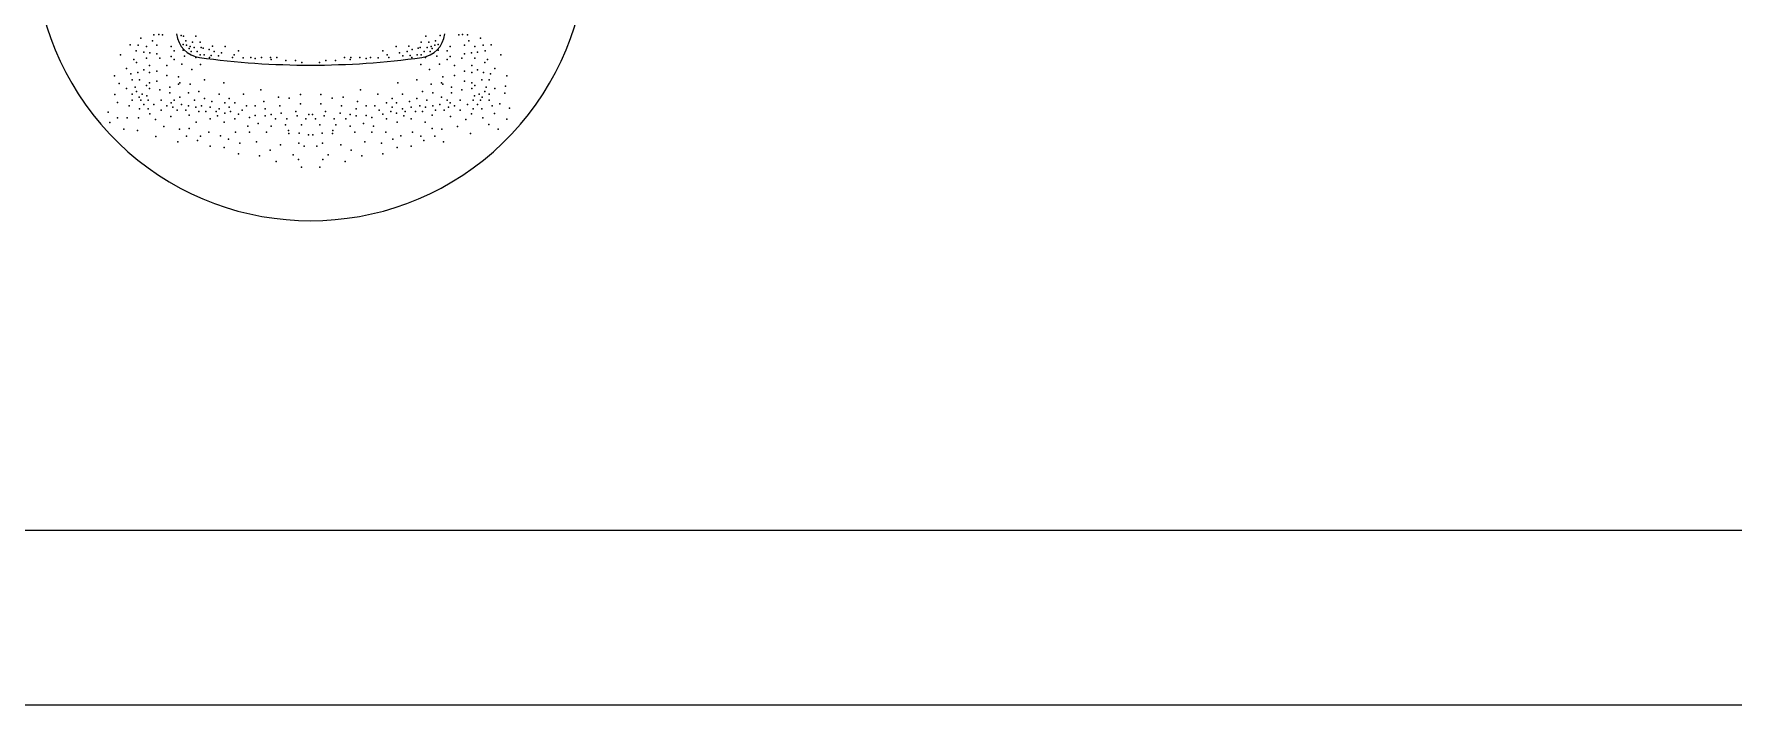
# Model space of a CAD drawing. Header units: inches. Extents: x 4.9 to 47.4, y 12.3 to 37.1.
# Drawn here: x 29.039 to 32.206, y 12.278 to 13.529 of the extents above; entities that cross this region are included whole.
import ezdxf

# ---------------------------------------------------------------- set-up
doc = ezdxf.new("R2010")
doc.units = ezdxf.units.IN
doc.header["$MEASUREMENT"] = 0
doc.layers.add('02', color=2, linetype='Continuous')
doc.layers.add('kadrbm', color=4, linetype='Continuous')

# ---------------------------------------------------------------- blocks, each defined once
blk = doc.blocks.new('kadrbm')
at = {"layer": 'kadrbm', "color": 4}
blk.add_lwpolyline([(0, 0), (0, 24.7972), (21, 24.7972), (21, 0), (0, 0)], close=True, dxfattribs=at)
blk.add_lwpolyline([(20.6631, 0.3257), (20.6631, 24.4603), (0.3369, 24.4603), (0.3369, 0.3257), (20.6631, 0.3257)], dxfattribs=at)

msp = doc.modelspace()

# ---------------------------------------------------------------- linework, layer by layer
at = {"layer": '02'}
for centre, radius, start, end in [((29.5548, 13.6956, -0.1), 0.515, 145.7975, 34.2025), ((29.3546, 13.5343, -0.1), 0.05, 186.4893, 262.1417), ((29.7551, 13.5343, -0.1), 0.05, 277.8583, 353.5107), ((29.5548, 14.9852, -0.1), 1.5146, 262.1417, 277.8583)]:
    msp.add_arc(centre, radius, start, end, dxfattribs=at)
for p in [(29.2626, 13.5269, -0.1), (29.272, 13.5276, -0.1), (29.2788, 13.5269, -0.1), (29.3133, 13.5256, -0.1), (29.3177, 13.5248, -0.1), (29.3405, 13.5248, -0.1), (29.7692, 13.5248, -0.1), (29.7964, 13.5256, -0.1), (29.8309, 13.5269, -0.1), (29.8376, 13.5276, -0.1), (29.8471, 13.5269, -0.1), (29.2185, 13.5083, -0.1), (29.2298, 13.4971, -0.1), (29.2331, 13.5078, -0.1), (29.2382, 13.5207, -0.1), (29.2437, 13.4945, -0.1), (29.2491, 13.5053, -0.1), (29.2549, 13.4934, -0.1), (29.2599, 13.5161, -0.1), (29.268, 13.508, -0.1), (29.268, 13.4918, -0.1), (29.295, 13.5053, -0.1), (29.3004, 13.4972, -0.1), (29.317, 13.5088, -0.1), (29.3174, 13.4983, -0.1), (29.3221, 13.5156, -0.1), (29.3234, 13.5077, -0.1), (29.3282, 13.5013, -0.1), (29.3301, 13.5051, -0.1), (29.3319, 13.4963, -0.1), (29.3348, 13.5134, -0.1), (29.3379, 13.5035, -0.1), (29.3433, 13.4963, -0.1), (29.3487, 13.5132, -0.1), (29.3506, 13.5032, -0.1), (29.3547, 13.502, -0.1), (29.3657, 13.4999, -0.1), (29.3717, 13.5059, -0.1), (29.3747, 13.4963, -0.1), (29.3889, 13.4934, -0.1), (29.3954, 13.5051, -0.1), (29.4201, 13.4975, -0.1), (29.6896, 13.4975, -0.1), (29.7143, 13.5051, -0.1), (29.7207, 13.4934, -0.1), (29.735, 13.4963, -0.1), (29.7379, 13.5059, -0.1), (29.744, 13.4999, -0.1), (29.7549, 13.502, -0.1), (29.759, 13.5032, -0.1), (29.7609, 13.5132, -0.1), (29.7663, 13.4963, -0.1), (29.7718, 13.5035, -0.1), (29.7749, 13.5134, -0.1), (29.7778, 13.4963, -0.1), (29.7796, 13.5051, -0.1), (29.7814, 13.5013, -0.1), (29.7863, 13.5077, -0.1), (29.7875, 13.5156, -0.1), (29.7922, 13.4983, -0.1), (29.7926, 13.5088, -0.1), (29.8093, 13.4972, -0.1), (29.8147, 13.5053, -0.1), (29.8417, 13.508, -0.1), (29.8417, 13.4918, -0.1), (29.8498, 13.5161, -0.1), (29.8547, 13.4934, -0.1), (29.8606, 13.5053, -0.1), (29.8659, 13.4945, -0.1), (29.8715, 13.5207, -0.1), (29.8765, 13.5078, -0.1), (29.8799, 13.4971, -0.1), (29.8911, 13.5083, -0.1), (29.2002, 13.49, -0.1), (29.2115, 13.4646, -0.1), (29.225, 13.4808, -0.1), (29.2302, 13.4756, -0.1), (29.2437, 13.4621, -0.1), (29.2491, 13.4837, -0.1), (29.2545, 13.4702, -0.1), (29.268, 13.4595, -0.1), (29.2734, 13.4837, -0.1), (29.2869, 13.4702, -0.1), (29.295, 13.4864, -0.1), (29.3004, 13.481, -0.1), (29.315, 13.4724, -0.1), (29.3199, 13.4872, -0.1), (29.3335, 13.4626, -0.1), (29.3409, 13.4848, -0.1), (29.3487, 13.4901, -0.1), (29.3493, 13.4717, -0.1), (29.3562, 13.4901, -0.1), (29.3661, 13.4849, -0.1), (29.3693, 13.4883, -0.1), (29.3832, 13.4877, -0.1), (29.4089, 13.4849, -0.1), (29.4122, 13.4901, -0.1), (29.429, 13.4845, -0.1), (29.4431, 13.4849, -0.1), (29.4514, 13.4827, -0.1), (29.463, 13.4849, -0.1), (29.4801, 13.4849, -0.1), (29.4813, 13.4808, -0.1), (29.4915, 13.4849, -0.1), (29.5086, 13.4792, -0.1), (29.5264, 13.4793, -0.1), (29.5385, 13.4757, -0.1), (29.5711, 13.4757, -0.1), (29.5832, 13.4793, -0.1), (29.601, 13.4792, -0.1), (29.6181, 13.4849, -0.1), (29.6284, 13.4808, -0.1), (29.6295, 13.4849, -0.1), (29.6466, 13.4849, -0.1), (29.6583, 13.4827, -0.1), (29.6666, 13.4849, -0.1), (29.6807, 13.4845, -0.1), (29.6975, 13.4901, -0.1), (29.7008, 13.4849, -0.1), (29.7264, 13.4877, -0.1), (29.7404, 13.4883, -0.1), (29.7435, 13.4849, -0.1), (29.7534, 13.4901, -0.1), (29.7603, 13.4717, -0.1), (29.7609, 13.4901, -0.1), (29.7688, 13.4848, -0.1), (29.7762, 13.4626, -0.1), (29.7898, 13.4872, -0.1), (29.7947, 13.4724, -0.1), (29.8093, 13.481, -0.1), (29.8147, 13.4864, -0.1), (29.8228, 13.4702, -0.1), (29.8363, 13.4837, -0.1), (29.8417, 13.4595, -0.1), (29.8552, 13.4702, -0.1), (29.8606, 13.4837, -0.1), (29.8659, 13.4621, -0.1), (29.8794, 13.4756, -0.1), (29.8846, 13.4808, -0.1), (29.8981, 13.4646, -0.1), (29.9095, 13.49, -0.1), (29.1889, 13.4505, -0.1), (29.1976, 13.4366, -0.1), (29.2113, 13.4271, -0.1), (29.2194, 13.4541, -0.1), (29.2221, 13.4433, -0.1), (29.2275, 13.4298, -0.1), (29.2329, 13.4568, -0.1), (29.2356, 13.4433, -0.1), (29.2491, 13.4325, -0.1), (29.2545, 13.4568, -0.1), (29.2545, 13.4379, -0.1), (29.2545, 13.4271, -0.1), (29.268, 13.4406, -0.1), (29.2866, 13.4514, -0.1), (29.2923, 13.4298, -0.1), (29.3084, 13.4487, -0.1), (29.3084, 13.4352, -0.1), (29.3111, 13.4379, -0.1), (29.33, 13.4352, -0.1), (29.357, 13.4433, -0.1), (29.3927, 13.4379, -0.1), (29.717, 13.4379, -0.1), (29.7527, 13.4433, -0.1), (29.7796, 13.4352, -0.1), (29.7985, 13.4379, -0.1), (29.8012, 13.4487, -0.1), (29.8012, 13.4352, -0.1), (29.8174, 13.4298, -0.1), (29.8231, 13.4514, -0.1), (29.8417, 13.4406, -0.1), (29.8552, 13.4568, -0.1), (29.8552, 13.4379, -0.1), (29.8552, 13.4271, -0.1), (29.8606, 13.4325, -0.1), (29.874, 13.4433, -0.1), (29.8767, 13.4568, -0.1), (29.8821, 13.4298, -0.1), (29.8875, 13.4433, -0.1), (29.8902, 13.4541, -0.1), (29.8983, 13.4271, -0.1), (29.9178, 13.4315, -0.1), (29.9207, 13.4505, -0.1), (29.1899, 13.4161, -0.1), (29.1951, 13.4008, -0.1), (29.2221, 13.4163, -0.1), (29.2221, 13.4055, -0.1), (29.2302, 13.4217, -0.1), (29.235, 13.4107, -0.1), (29.2383, 13.4055, -0.1), (29.241, 13.4163, -0.1), (29.2437, 13.3974, -0.1), (29.2492, 13.4136, -0.1), (29.2518, 13.4055, -0.1), (29.2626, 13.3974, -0.1), (29.2734, 13.4244, -0.1), (29.2761, 13.4055, -0.1), (29.2923, 13.419, -0.1), (29.295, 13.4001, -0.1), (29.3004, 13.4055, -0.1), (29.3111, 13.4109, -0.1), (29.3138, 13.3974, -0.1), (29.3273, 13.419, -0.1), (29.3381, 13.4055, -0.1), (29.3462, 13.4217, -0.1), (29.357, 13.4082, -0.1), (29.3705, 13.4028, -0.1), (29.384, 13.4163, -0.1), (29.3948, 13.4001, -0.1), (29.4029, 13.4082, -0.1), (29.4136, 13.4001, -0.1), (29.4298, 13.4163, -0.1), (29.4619, 13.4245, -0.1), (29.4676, 13.4028, -0.1), (29.4946, 13.4109, -0.1), (29.5145, 13.4088, -0.1), (29.5358, 13.4157, -0.1), (29.5358, 13.3984, -0.1), (29.5739, 13.4157, -0.1), (29.5739, 13.3984, -0.1), (29.5952, 13.4088, -0.1), (29.6151, 13.4109, -0.1), (29.6421, 13.4028, -0.1), (29.6478, 13.4245, -0.1), (29.6798, 13.4163, -0.1), (29.696, 13.4001, -0.1), (29.7068, 13.4082, -0.1), (29.7149, 13.4001, -0.1), (29.7257, 13.4163, -0.1), (29.7392, 13.4028, -0.1), (29.7527, 13.4082, -0.1), (29.7634, 13.4217, -0.1), (29.7715, 13.4055, -0.1), (29.7823, 13.419, -0.1), (29.7958, 13.3974, -0.1), (29.7985, 13.4109, -0.1), (29.8093, 13.4055, -0.1), (29.8147, 13.4001, -0.1), (29.8174, 13.419, -0.1), (29.8336, 13.4055, -0.1), (29.8363, 13.4244, -0.1), (29.8471, 13.3974, -0.1), (29.8579, 13.4055, -0.1), (29.8604, 13.4136, -0.1), (29.8659, 13.3974, -0.1), (29.8686, 13.4163, -0.1), (29.8713, 13.4055, -0.1), (29.8747, 13.4107, -0.1), (29.8794, 13.4217, -0.1), (29.8875, 13.4163, -0.1), (29.8875, 13.4055, -0.1), (29.9075, 13.3982, -0.1), (29.9165, 13.4182, -0.1), (29.1771, 13.3828, -0.1), (29.1805, 13.3637, -0.1), (29.1951, 13.3725, -0.1), (29.213, 13.3725, -0.1), (29.2167, 13.3947, -0.1), (29.2342, 13.3721, -0.1), (29.2356, 13.3893, -0.1), (29.2518, 13.3893, -0.1), (29.2551, 13.38, -0.1), (29.2656, 13.3695, -0.1), (29.2761, 13.3866, -0.1), (29.2869, 13.3947, -0.1), (29.2944, 13.3747, -0.1), (29.2977, 13.392, -0.1), (29.3058, 13.3866, -0.1), (29.3219, 13.3866, -0.1), (29.3273, 13.3947, -0.1), (29.3284, 13.3773, -0.1), (29.3408, 13.392, -0.1), (29.3415, 13.3642, -0.1), (29.3462, 13.3839, -0.1), (29.3516, 13.3947, -0.1), (29.3597, 13.3839, -0.1), (29.3678, 13.392, -0.1), (29.3678, 13.3704, -0.1), (29.3786, 13.3839, -0.1), (29.3813, 13.3758, -0.1), (29.384, 13.3893, -0.1), (29.3938, 13.3642, -0.1), (29.3948, 13.3812, -0.1), (29.4029, 13.392, -0.1), (29.4056, 13.3839, -0.1), (29.4136, 13.3704, -0.1), (29.4203, 13.3794, -0.1), (29.4271, 13.3866, -0.1), (29.4352, 13.3947, -0.1), (29.4406, 13.3731, -0.1), (29.4514, 13.3947, -0.1), (29.4516, 13.3765, -0.1), (29.4703, 13.3893, -0.1), (29.4703, 13.3758, -0.1), (29.4811, 13.3785, -0.1), (29.4892, 13.3704, -0.1), (29.4973, 13.3947, -0.1), (29.5, 13.3812, -0.1), (29.5107, 13.3704, -0.1), (29.5269, 13.3839, -0.1), (29.5296, 13.3758, -0.1), (29.5458, 13.3704, -0.1), (29.5512, 13.3785, -0.1), (29.5585, 13.3785, -0.1), (29.5638, 13.3704, -0.1), (29.58, 13.3758, -0.1), (29.5827, 13.3839, -0.1), (29.5989, 13.3704, -0.1), (29.6097, 13.3812, -0.1), (29.6124, 13.3947, -0.1), (29.6205, 13.3704, -0.1), (29.6286, 13.3785, -0.1), (29.6394, 13.3893, -0.1), (29.6394, 13.3758, -0.1), (29.658, 13.3765, -0.1), (29.6583, 13.3947, -0.1), (29.669, 13.3731, -0.1), (29.6744, 13.3947, -0.1), (29.6825, 13.3866, -0.1), (29.6894, 13.3794, -0.1), (29.696, 13.3704, -0.1), (29.7041, 13.3839, -0.1), (29.7068, 13.392, -0.1), (29.7149, 13.3812, -0.1), (29.7158, 13.3642, -0.1), (29.7257, 13.3893, -0.1), (29.7284, 13.3758, -0.1), (29.7311, 13.3839, -0.1), (29.7419, 13.392, -0.1), (29.7419, 13.3704, -0.1), (29.75, 13.3839, -0.1), (29.7581, 13.3947, -0.1), (29.7634, 13.3839, -0.1), (29.7682, 13.3642, -0.1), (29.7688, 13.392, -0.1), (29.7813, 13.3773, -0.1), (29.7823, 13.3947, -0.1), (29.7877, 13.3866, -0.1), (29.8039, 13.3866, -0.1), (29.812, 13.392, -0.1), (29.8153, 13.3747, -0.1), (29.8228, 13.3947, -0.1), (29.8336, 13.3866, -0.1), (29.8441, 13.3695, -0.1), (29.8546, 13.38, -0.1), (29.8579, 13.3893, -0.1), (29.874, 13.3893, -0.1), (29.8755, 13.3721, -0.1), (29.8929, 13.3947, -0.1), (29.8973, 13.3802, -0.1), (29.9203, 13.37, -0.1), (29.9255, 13.3905, -0.1), (29.2068, 13.3514, -0.1), (29.2323, 13.3488, -0.1), (29.2661, 13.3375, -0.1), (29.2813, 13.3564, -0.1), (29.3101, 13.3511, -0.1), (29.3235, 13.3385, -0.1), (29.3285, 13.3527, -0.1), (29.3493, 13.338, -0.1), (29.365, 13.3459, -0.1), (29.3865, 13.3391, -0.1), (29.4017, 13.3328, -0.1), (29.4148, 13.3459, -0.1), (29.4379, 13.3569, -0.1), (29.441, 13.3459, -0.1), (29.4567, 13.3616, -0.1), (29.4724, 13.3459, -0.1), (29.4811, 13.3569, -0.1), (29.508, 13.3596, -0.1), (29.5134, 13.3488, -0.1), (29.5143, 13.3433, -0.1), (29.5333, 13.3441, -0.1), (29.5377, 13.3596, -0.1), (29.5509, 13.3407, -0.1), (29.5588, 13.3407, -0.1), (29.5719, 13.3596, -0.1), (29.5763, 13.3441, -0.1), (29.5954, 13.3433, -0.1), (29.5962, 13.3488, -0.1), (29.6016, 13.3596, -0.1), (29.6286, 13.3569, -0.1), (29.6373, 13.3459, -0.1), (29.653, 13.3616, -0.1), (29.6687, 13.3459, -0.1), (29.6717, 13.3569, -0.1), (29.6949, 13.3459, -0.1), (29.708, 13.3328, -0.1), (29.7231, 13.3391, -0.1), (29.7446, 13.3459, -0.1), (29.7603, 13.338, -0.1), (29.7811, 13.3527, -0.1), (29.7862, 13.3385, -0.1), (29.7996, 13.3511, -0.1), (29.8284, 13.3564, -0.1), (29.853, 13.3432, -0.1), (29.887, 13.3597, -0.1), (29.9042, 13.3514, -0.1), (29.3075, 13.3276, -0.1), (29.3441, 13.3302, -0.1), (29.3677, 13.3197, -0.1), (29.3938, 13.3171, -0.1), (29.4201, 13.3055, -0.1), (29.4226, 13.3249, -0.1), (29.454, 13.3276, -0.1), (29.4593, 13.3014, -0.1), (29.4794, 13.3121, -0.1), (29.4985, 13.3223, -0.1), (29.5222, 13.3034, -0.1), (29.5326, 13.3249, -0.1), (29.543, 13.3197, -0.1), (29.5666, 13.3197, -0.1), (29.5771, 13.3249, -0.1), (29.5874, 13.3034, -0.1), (29.6111, 13.3223, -0.1), (29.6303, 13.3121, -0.1), (29.6504, 13.3014, -0.1), (29.6556, 13.3276, -0.1), (29.687, 13.3249, -0.1), (29.6896, 13.3055, -0.1), (29.7158, 13.3171, -0.1), (29.742, 13.3197, -0.1), (29.7656, 13.3302, -0.1), (29.8022, 13.3276, -0.1), (29.4907, 13.2909, -0.1), (29.532, 13.2946, -0.1), (29.5378, 13.2804, -0.1), (29.5718, 13.2804, -0.1), (29.5776, 13.2946, -0.1), (29.619, 13.2909, -0.1)]:
    msp.add_point(p, dxfattribs=at)

# ---------------------------------------------------------------- block references
at = {"layer": 'kadrbm'}
msp.add_blockref('kadrbm', (26.442, 12.2779), dxfattribs=at)

doc.saveas('drawing.dxf')
